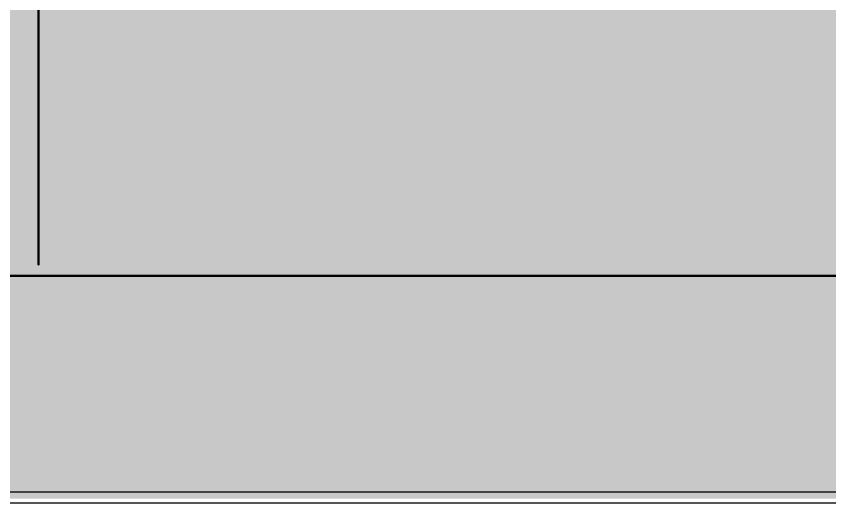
# Model space of a CAD drawing. Header units: millimetres. Extents: x 0 to 590, y 2 to 420.
# Drawn here: x 533.68 to 552.93, y 2.21 to 13.62 of the extents above; entities that cross this region are included whole.
import ezdxf
from ezdxf.xclip import XClip

# ---------------------------------------------------------------- set-up
doc = ezdxf.new("R2010")
doc.units = ezdxf.units.MM
doc.header["$MEASUREMENT"] = 0
doc.layers.get('0').update_dxf_attribs({"linetype": 'CONTINUOUS'})

# ---------------------------------------------------------------- blocks, each defined once
blk = doc.blocks.new('MF28FC3F0')
at = {"true_color": 0xffffff}
for points in [[(0, 420.2), (0, 2.206), (590.355, 2.206), (590.355, 420.2)], [(0, 420.2), (0, 2.437), (590.355, 2.437), (590.355, 420.2)]]:
    blk.add_hatch(color=0, dxfattribs=at).paths.add_polyline_path(points)
blk = doc.blocks.new('MF28FC4B0')
at = {"color": 0, "linetype": 'Continuous', "lineweight": 50, "true_color": 0x000007}
blk.add_lwpolyline([(4.841, 400.376), (4.841, 7.475), (585.086, 7.475), (585.086, 400.376)], dxfattribs=at)

msp = doc.modelspace()

# ---------------------------------------------------------------- linework, layer by layer
at = {"color": 0, "linetype": 'Continuous', "lineweight": 50, "true_color": 0x000007}
msp.add_lwpolyline([(534.207, 48.145), (534.207, 7.739), (534.207, 7.739)], dxfattribs=at)

# ---------------------------------------------------------------- block references
at = {"color": 0, "true_color": 0xffffff}
ref = msp.add_blockref('MF28FC3F0', (0, 0), dxfattribs=at)
XClip(ref).set_block_clipping_path([(0, 2.1075862069), (590.3875862069, 420.2)])
ref = msp.add_blockref('MF28FC4B0', (0, 0), dxfattribs=at)
XClip(ref).set_block_clipping_path([(0, 2.3710344828), (590.3875862069, 420.2)])

doc.saveas('drawing.dxf')
